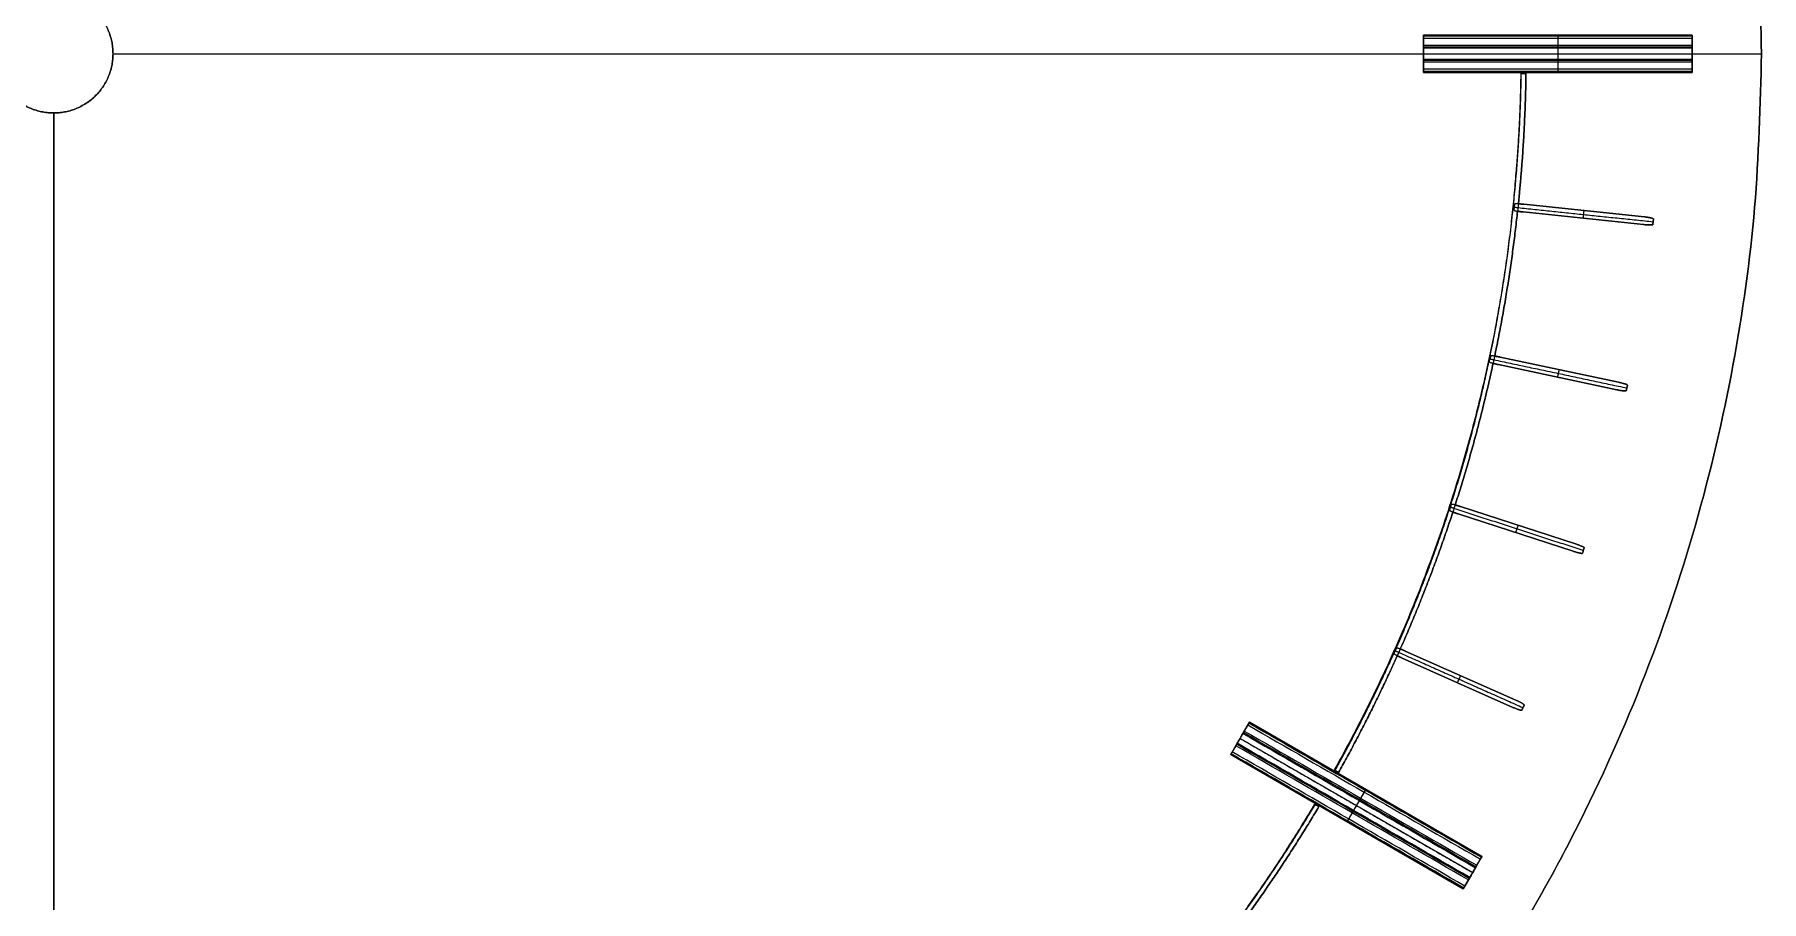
# Model space of a CAD drawing. Header units: millimetres. Extents: x -14 to 14, y 47 to 75.
# Drawn here: x -0.16 to 13.97, y 54.06 to 61.16 of the extents above; entities that cross this region are included whole.
import ezdxf

# ---------------------------------------------------------------- set-up
doc = ezdxf.new("R2010")
doc.units = ezdxf.units.MM
doc.header["$MEASUREMENT"] = 0
doc.layers.add('Default', color=7, linetype='Continuous')

msp = doc.modelspace()

# ---------------------------------------------------------------- linework, layer by layer
at = {"layer": 'Default', "color": 3}
for p, q in [((11.204, 61.153, 0.302), (11.204, 61.153, 0.216)), ((12.302, 61.153, 0.302), (12.302, 61.153, 0.216)), ((13.4, 61.153, 0.302), (13.4, 61.153, 0.216)), ((11.204, 61, 0.238), (13.4, 61, 0.238)), ((11.204, 61, 0.238), (11.204, 61, 0.216)), ((13.4, 61, 0.238), (13.4, 61, 0.216)), ((11.204, 60.847, 0.302), (11.204, 60.847, 0.216)), ((12.302, 60.847, 0.302), (12.302, 60.847, 0.216)), ((13.4, 60.847, 0.302), (13.4, 60.847, 0.216)), ((9.779, 55.53, 0.302), (9.779, 55.53, 0.216)), ((9.703, 55.398, 0.238), (11.605, 54.3, 0.238)), ((9.703, 55.398, 0.238), (9.703, 55.398, 0.216)), ((9.626, 55.266, 0.302), (9.626, 55.266, 0.216)), ((10.73, 54.981, 0.302), (10.73, 54.981, 0.216)), ((10.577, 54.717, 0.302), (10.577, 54.717, 0.216)), ((11.681, 54.432, 0.302), (11.681, 54.432, 0.216)), ((11.605, 54.3, 0.238), (11.605, 54.3, 0.216)), ((11.528, 54.168, 0.302), (11.528, 54.168, 0.216))]:
    msp.add_line(p, q, dxfattribs=at)
at = {"layer": 'Default', "color": 177}
for p, q in [((0.485, 61, 0.218), (0.485, 61, -0.008)), ((13.967, 61, -0.008), (13.967, 61, 0.218))]:
    msp.add_line(p, q, dxfattribs=at)
at = {"layer": 'Default', "color": 6}
for p, q in [((11.959, 60.003, 0.226), (11.959, 60.003, 0.216)), ((12, 60, 0.226), (12, 60, 0.216)), ((11.947, 59.768, 0.216), (11.942, 59.721, 0.216)), ((11.947, 59.768, 0.226), (11.942, 59.721, 0.226)), ((13.009, 59.665, 0.216), (12.024, 59.768, 0.216)), ((13.009, 59.665, 0.226), (12.024, 59.768, 0.226)), ((12.024, 59.768, 0.221), (13.009, 59.665, 0.221)), ((12.024, 59.768, 0.216), (12.024, 59.768, 0.226)), ((12.017, 59.705, 0.216), (13.002, 59.602, 0.216)), ((12.017, 59.705, 0.226), (13.002, 59.602, 0.226)), ((13.002, 59.602, 0.221), (12.017, 59.705, 0.221)), ((12.017, 59.705, 0.216), (12.017, 59.705, 0.226)), ((13.009, 59.665, 0.216), (13.009, 59.665, 0.226)), ((13.079, 59.602, 0.216), (13.083, 59.648, 0.216)), ((13.079, 59.602, 0.226), (13.083, 59.648, 0.226)), ((13.083, 59.648, 0.221), (13.079, 59.602, 0.221)), ((13.083, 59.648, 0.216), (13.083, 59.648, 0.226)), ((13.002, 59.602, 0.216), (13.002, 59.602, 0.226)), ((13.079, 59.602, 0.216), (13.079, 59.602, 0.226)), ((11.742, 58.498, 0.216), (11.74, 58.481, 0.216)), ((11.742, 58.498, 0.226), (11.74, 58.481, 0.226)), ((11.753, 58.526, 0.216), (11.742, 58.498, 0.216)), ((11.753, 58.526, 0.226), (11.742, 58.498, 0.226)), ((12.798, 58.312, 0.216), (11.829, 58.518, 0.216)), ((12.798, 58.312, 0.226), (11.829, 58.518, 0.226)), ((11.829, 58.518, 0.221), (12.798, 58.312, 0.221)), ((11.829, 58.518, 0.216), (11.829, 58.518, 0.226)), ((11.816, 58.456, 0.216), (12.785, 58.25, 0.216)), ((11.816, 58.456, 0.226), (12.785, 58.25, 0.226)), ((12.785, 58.25, 0.221), (11.816, 58.456, 0.221)), ((11.816, 58.456, 0.216), (11.816, 58.456, 0.226)), ((12.785, 58.25, 0.216), (12.785, 58.25, 0.226)), ((12.798, 58.312, 0.216), (12.798, 58.312, 0.226)), ((12.861, 58.243, 0.216), (12.871, 58.288, 0.216)), ((12.861, 58.243, 0.226), (12.871, 58.288, 0.226)), ((12.871, 58.288, 0.221), (12.861, 58.243, 0.221)), ((12.861, 58.243, 0.216), (12.861, 58.243, 0.226)), ((12.871, 58.288, 0.216), (12.871, 58.288, 0.226)), ((11.43, 57.311, 0.216), (11.415, 57.266, 0.216)), ((11.43, 57.311, 0.226), (11.415, 57.266, 0.226)), ((11.485, 57.235, 0.216), (12.427, 56.929, 0.216)), ((11.485, 57.235, 0.226), (12.427, 56.929, 0.226)), ((12.427, 56.929, 0.221), (11.485, 57.235, 0.221)), ((11.485, 57.235, 0.216), (11.485, 57.235, 0.226)), ((12.447, 56.989, 0.216), (11.505, 57.295, 0.216)), ((12.447, 56.989, 0.226), (11.505, 57.295, 0.226)), ((11.505, 57.295, 0.221), (12.447, 56.989, 0.221)), ((11.505, 57.295, 0.216), (11.505, 57.295, 0.226)), ((12.427, 56.929, 0.216), (12.427, 56.929, 0.226)), ((12.447, 56.989, 0.216), (12.447, 56.989, 0.226)), ((12.502, 56.913, 0.216), (12.517, 56.958, 0.216)), ((12.502, 56.913, 0.226), (12.517, 56.958, 0.226)), ((12.517, 56.958, 0.221), (12.502, 56.913, 0.221)), ((12.517, 56.958, 0.216), (12.517, 56.958, 0.226)), ((12.502, 56.913, 0.216), (12.502, 56.913, 0.226)), ((10.968, 56.11, 0.216), (10.961, 56.094, 0.216)), ((10.968, 56.11, 0.226), (10.961, 56.094, 0.226)), ((10.981, 56.136, 0.216), (10.968, 56.11, 0.216)), ((10.981, 56.136, 0.226), (10.968, 56.11, 0.226)), ((11.959, 55.71, 0.216), (11.054, 56.113, 0.216)), ((11.959, 55.71, 0.226), (11.054, 56.113, 0.226)), ((11.054, 56.113, 0.221), (11.959, 55.71, 0.221)), ((11.054, 56.113, 0.216), (11.054, 56.113, 0.226)), ((11.029, 56.055, 0.216), (11.934, 55.652, 0.216)), ((11.029, 56.055, 0.226), (11.934, 55.652, 0.226)), ((11.934, 55.652, 0.221), (11.029, 56.055, 0.221)), ((11.029, 56.055, 0.216), (11.029, 56.055, 0.226)), ((11.934, 55.652, 0.216), (11.934, 55.652, 0.226)), ((11.959, 55.71, 0.216), (11.959, 55.71, 0.226)), ((12.007, 55.629, 0.216), (12.025, 55.671, 0.216)), ((12.007, 55.629, 0.226), (12.025, 55.671, 0.226)), ((12.025, 55.671, 0.221), (12.007, 55.629, 0.221)), ((12.025, 55.671, 0.216), (12.025, 55.671, 0.226)), ((12.007, 55.629, 0.216), (12.007, 55.629, 0.226))]:
    msp.add_line(p, q, dxfattribs=at)
at = {"layer": 'Default', "color": 3}
for points in [[(11.204, 61.153), (11.204, 60.847)], [(13.4, 61.153), (11.204, 61.153)], [(11.204, 61.153), (13.4, 61.153)], [(11.204, 61.02), (11.204, 61.153)], [(11.204, 61.127), (11.204, 61.069)], [(13.4, 60.847), (13.4, 61.153)], [(13.4, 61.153), (13.4, 61.02)], [(13.4, 61.069), (13.4, 61.127)], [(11.204, 60.847), (11.204, 60.98)], [(11.204, 60.931), (11.204, 60.873)], [(13.4, 60.98), (13.4, 60.847)], [(13.4, 60.873), (13.4, 60.931)], [(11.204, 60.847), (13.4, 60.847)], [(13.4, 60.847), (11.204, 60.847)], [(9.779, 55.53), (9.626, 55.266)], [(9.712, 55.415), (9.779, 55.53)], [(9.766, 55.508), (9.737, 55.458)], [(11.681, 54.432), (9.779, 55.53)], [(9.779, 55.53), (11.681, 54.432)], [(9.626, 55.266), (9.693, 55.381)], [(9.626, 55.266), (11.528, 54.168)], [(11.528, 54.168), (9.626, 55.266)], [(9.668, 55.338), (9.639, 55.288)], [(11.528, 54.168), (11.681, 54.432)], [(11.681, 54.432), (11.615, 54.317)], [(11.639, 54.36), (11.668, 54.41)], [(11.595, 54.283), (11.528, 54.168)], [(11.541, 54.19), (11.57, 54.24)]]:
    msp.add_lwpolyline(points, dxfattribs=at)
at = {"layer": 'Default', "color": 177}
for points, knots in [([(13.967, 61, -0.008), (13.967, 75, -0.008), (0, 75, -0.008), (-13.967, 75, -0.008), (-13.967, 61, -0.008), (-13.967, 47, -0.008), (0, 47, -0.008), (13.967, 47, -0.008), (13.967, 61, -0.008)], [0, 0, 0, 21.991149, 21.991149, 43.982297, 43.982297, 65.973446, 65.973446, 87.964594, 87.964594, 87.964594]), ([(13.967, 61, 0.218), (13.967, 47, 0.218), (0, 47, 0.218), (-13.967, 47, 0.218), (-13.967, 61, 0.218), (-13.967, 75, 0.218), (0, 75, 0.218), (13.967, 75, 0.218), (13.967, 61, 0.218)], [-87.964594, -87.964594, -87.964594, -65.973446, -65.973446, -43.982297, -43.982297, -21.991149, -21.991149, 0, 0, 0]), ([(13.967, 61, 0.105), (13.967, 75, 0.105), (0, 75, 0.105), (-13.967, 75, 0.105), (-13.967, 61, 0.105), (-13.967, 47, 0.105), (0, 47, 0.105), (13.967, 47, 0.105), (13.967, 61, 0.105)], [0, 0, 0, 21.991149, 21.991149, 43.982297, 43.982297, 65.973446, 65.973446, 87.964594, 87.964594, 87.964594]), ([(0.485, 61, -0.008), (0.485, 61.485, -0.008), (0, 61.485, -0.008), (-0.485, 61.485, -0.008), (-0.485, 61, -0.008), (-0.485, 60.515, -0.008), (0, 60.515, -0.008), (0.485, 60.515, -0.008), (0.485, 61, -0.008)], [0, 0, 0, 0.761014, 0.761014, 1.522028, 1.522028, 2.283042, 2.283042, 3.044056, 3.044056, 3.044056]), ([(0.485, 61, 0.218), (0.485, 60.515, 0.218), (0, 60.515, 0.218), (-0.485, 60.515, 0.218), (-0.485, 61, 0.218), (-0.485, 61.485, 0.218), (0, 61.485, 0.218), (0.485, 61.485, 0.218), (0.485, 61, 0.218)], [-3.044056, -3.044056, -3.044056, -2.283042, -2.283042, -1.522028, -1.522028, -0.761014, -0.761014, 0, 0, 0])]:
    msp.add_rational_spline(points, [1, 0.707106781187, 1, 0.707106781187, 1, 0.707106781187, 1, 0.707106781187, 1], degree=2, knots=knots, dxfattribs=at)
at = {"layer": 'Default', "color": 3}
for points, weights in [([(11.204, 61.127, 0.322), (11.204, 61.153, 0.322), (11.204, 61.153, 0.302)], [1, 0.707106781187, 1]), ([(11.204, 61.047, 0.311), (11.204, 61.054, 0.322), (11.204, 61.069, 0.322)], [1, 0.850650808352, 1]), ([(13.4, 61.153, 0.302), (13.4, 61.153, 0.322), (13.4, 61.127, 0.322)], [1, 0.707106781187, 1]), ([(13.4, 61.069, 0.322), (13.4, 61.054, 0.322), (13.4, 61.047, 0.311)], [1, 0.850650808352, 1]), ([(11.204, 60.931, 0.322), (11.204, 60.946, 0.322), (11.204, 60.953, 0.311)], [1, 0.850650808352, 1]), ([(11.204, 60.931, 0.322), (11.204, 60.946, 0.322), (11.204, 60.953, 0.311)], [1, 0.850650808352, 1]), ([(13.4, 60.953, 0.311), (13.4, 60.946, 0.322), (13.4, 60.931, 0.322)], [1, 0.850650808352, 1]), ([(13.4, 60.931, 0.322), (13.4, 60.946, 0.322), (13.4, 60.953, 0.311)], [1, 0.850650808352, 1]), ([(11.204, 60.847, 0.302), (11.204, 60.847, 0.322), (11.204, 60.873, 0.322)], [1, 0.707106781187, 1]), ([(13.4, 60.873, 0.322), (13.4, 60.847, 0.322), (13.4, 60.847, 0.302)], [1, 0.707106781187, 1]), ([(9.766, 55.508, 0.322), (9.779, 55.53, 0.322), (9.779, 55.53, 0.302)], [1, 0.707106781187, 1]), ([(9.726, 55.439, 0.311), (9.729, 55.445, 0.322), (9.737, 55.458, 0.322)], [1, 0.850650808352, 1]), ([(9.626, 55.266, 0.302), (9.626, 55.266, 0.322), (9.639, 55.288, 0.322)], [1, 0.707106781187, 1]), ([(9.668, 55.338, 0.322), (9.676, 55.352, 0.322), (9.679, 55.358, 0.311)], [1, 0.850650808352, 1]), ([(9.668, 55.338, 0.322), (9.676, 55.352, 0.322), (9.679, 55.358, 0.311)], [1, 0.850650808352, 1]), ([(11.681, 54.432, 0.302), (11.681, 54.432, 0.322), (11.668, 54.41, 0.322)], [1, 0.707106781187, 1]), ([(11.581, 54.26, 0.311), (11.578, 54.254, 0.322), (11.57, 54.24, 0.322)], [1, 0.850650808352, 1]), ([(11.57, 54.24, 0.322), (11.578, 54.254, 0.322), (11.581, 54.26, 0.311)], [1, 0.850650808352, 1]), ([(11.639, 54.36, 0.322), (11.631, 54.346, 0.322), (11.628, 54.34, 0.311)], [1, 0.850650808352, 1]), ([(11.541, 54.19, 0.322), (11.528, 54.168, 0.322), (11.528, 54.168, 0.302)], [1, 0.707106781187, 1])]:
    msp.add_rational_spline(points, weights, degree=2, dxfattribs=at)
for points, degree in [([(11.204, 61.153, 0.302), (11.936, 61.153, 0.302), (12.668, 61.153, 0.302), (13.4, 61.153, 0.302)], 3), ([(11.204, 61.145, 0.316), (11.936, 61.145, 0.316), (12.668, 61.145, 0.316), (13.4, 61.145, 0.316)], 3), ([(11.204, 61.127, 0.322), (11.936, 61.127, 0.322), (12.668, 61.127, 0.322), (13.4, 61.127, 0.322)], 3), ([(11.204, 61.069, 0.322), (11.936, 61.069, 0.322), (12.668, 61.069, 0.322), (13.4, 61.069, 0.322)], 3), ([(11.204, 61.056, 0.319), (11.936, 61.056, 0.319), (12.668, 61.056, 0.319), (13.4, 61.056, 0.319)], 3), ([(11.204, 61, 0.238), (11.204, 61.016, 0.262), (11.204, 61.031, 0.287), (11.204, 61.047, 0.311)], 3), ([(11.204, 61.047, 0.311), (11.936, 61.047, 0.311), (12.668, 61.047, 0.311), (13.4, 61.047, 0.311)], 3), ([(12.302, 61.153, 0.216), (12.302, 61, 0.216), (12.302, 60.847, 0.216)], 2), ([(12.302, 61.127, 0.322), (12.302, 61.098, 0.322), (12.302, 61.069, 0.322)], 2), ([(13.4, 61.047, 0.311), (13.4, 61.031, 0.287), (13.4, 61.016, 0.262), (13.4, 61, 0.238)], 3), ([(11.204, 60.953, 0.311), (11.204, 60.969, 0.287), (11.204, 60.984, 0.262), (11.204, 61, 0.238)], 3), ([(11.204, 61, 0.216), (12.302, 61, 0.216), (13.4, 61, 0.216)], 2), ([(13.4, 60.953, 0.311), (12.668, 60.953, 0.311), (11.936, 60.953, 0.311), (11.204, 60.953, 0.311)], 3), ([(13.4, 60.944, 0.319), (12.668, 60.944, 0.319), (11.936, 60.944, 0.319), (11.204, 60.944, 0.319)], 3), ([(13.4, 60.931, 0.322), (12.668, 60.931, 0.322), (11.936, 60.931, 0.322), (11.204, 60.931, 0.322)], 3), ([(12.302, 60.931, 0.322), (12.302, 60.902, 0.322), (12.302, 60.873, 0.322)], 2), ([(13.4, 61, 0.238), (13.4, 60.984, 0.262), (13.4, 60.969, 0.287), (13.4, 60.953, 0.311)], 3), ([(13.4, 60.873, 0.322), (12.668, 60.873, 0.322), (11.936, 60.873, 0.322), (11.204, 60.873, 0.322)], 3), ([(13.4, 60.855, 0.316), (12.668, 60.855, 0.316), (11.936, 60.855, 0.316), (11.204, 60.855, 0.316)], 3), ([(13.4, 60.847, 0.302), (12.668, 60.847, 0.302), (11.936, 60.847, 0.302), (11.204, 60.847, 0.302)], 3), ([(9.766, 55.508, 0.322), (10.4, 55.142, 0.322), (11.034, 54.776, 0.322), (11.668, 54.41, 0.322)], 3), ([(9.775, 55.524, 0.316), (10.409, 55.158, 0.316), (11.043, 54.792, 0.316), (11.677, 54.426, 0.316)], 3), ([(9.779, 55.53, 0.302), (10.413, 55.164, 0.302), (11.047, 54.798, 0.302), (11.681, 54.432, 0.302)], 3), ([(9.679, 55.358, 0.311), (9.687, 55.371, 0.287), (9.695, 55.385, 0.262), (9.703, 55.398, 0.238)], 3), ([(9.703, 55.398, 0.238), (9.71, 55.412, 0.262), (9.718, 55.425, 0.287), (9.726, 55.439, 0.311)], 3), ([(9.703, 55.398, 0.216), (10.654, 54.849, 0.216), (11.605, 54.3, 0.216)], 2), ([(9.726, 55.439, 0.311), (10.36, 55.072, 0.311), (10.994, 54.706, 0.311), (11.628, 54.34, 0.311)], 3), ([(9.73, 55.447, 0.319), (10.364, 55.081, 0.319), (10.999, 54.715, 0.319), (11.633, 54.348, 0.319)], 3), ([(9.737, 55.458, 0.322), (10.371, 55.092, 0.322), (11.005, 54.726, 0.322), (11.639, 54.36, 0.322)], 3), ([(11.528, 54.168, 0.302), (10.894, 54.534, 0.302), (10.26, 54.9, 0.302), (9.626, 55.266, 0.302)], 3), ([(11.532, 54.174, 0.316), (10.898, 54.54, 0.316), (10.264, 54.906, 0.316), (9.63, 55.272, 0.316)], 3), ([(11.541, 54.19, 0.322), (10.907, 54.556, 0.322), (10.273, 54.922, 0.322), (9.639, 55.288, 0.322)], 3), ([(11.57, 54.24, 0.322), (10.936, 54.606, 0.322), (10.302, 54.972, 0.322), (9.668, 55.338, 0.322)], 3), ([(11.577, 54.252, 0.319), (10.943, 54.618, 0.319), (10.309, 54.984, 0.319), (9.675, 55.35, 0.319)], 3), ([(11.581, 54.26, 0.311), (10.947, 54.626, 0.311), (10.313, 54.992, 0.311), (9.679, 55.358, 0.311)], 3), ([(10.73, 54.981, 0.216), (10.654, 54.849, 0.216), (10.577, 54.717, 0.216)], 2), ([(10.717, 54.959, 0.322), (10.703, 54.934, 0.322), (10.688, 54.909, 0.322)], 2), ([(10.619, 54.789, 0.322), (10.604, 54.764, 0.322), (10.59, 54.739, 0.322)], 2), ([(11.605, 54.3, 0.238), (11.597, 54.287, 0.262), (11.589, 54.273, 0.287), (11.581, 54.26, 0.311)], 3), ([(11.628, 54.34, 0.311), (11.62, 54.327, 0.287), (11.612, 54.314, 0.262), (11.605, 54.3, 0.238)], 3)]:
    msp.add_open_spline(points, degree=degree, dxfattribs=at)
at = {"layer": 'Default', "color": 177}
for points in [[(0.485, 61, -0.008), (7.226, 61, -0.008), (13.967, 61, -0.008)], [(0.485, 61, 0.218), (7.226, 61, 0.218), (13.967, 61, 0.218)], [(0, 60.515, -0.008), (0, 53.758, -0.008), (0, 47, -0.008)], [(0, 47, 0.218), (0, 53.758, 0.218), (0, 60.515, 0.218)], [(0, 60.515, 0.218), (0, 60.515, 0.105), (0, 60.515, -0.008)]]:
    msp.add_open_spline(points, degree=2, dxfattribs=at)
at = {"layer": 'Default', "color": 6}
for points, weights in [([(11.959, 60.003, 0.226), (11.995, 60.42, 0.226), (12.001, 60.839, 0.226)], [1, 0.98577140196, 0.972925239491]), ([(11.959, 60.003, 0.216), (11.995, 60.42, 0.216), (12.001, 60.839, 0.216)], [1, 0.98577140196, 0.972925239492]), ([(12, 60.839, 0.221), (11.994, 60.42, 0.221), (11.959, 60.003, 0.221)], [0.972912100667, 0.985764125382, 1]), ([(12.041, 60.839, 0.226), (12.035, 60.419, 0.226), (12, 60, 0.226)], [0.972895697637, 0.985755040452, 1]), ([(12.041, 60.839, 0.216), (12.035, 60.419, 0.216), (12, 60, 0.216)], [0.972895697637, 0.985755040452, 1]), ([(12, 60, 0.221), (12.035, 60.419, 0.221), (12.041, 60.839, 0.221)], [1, 0.985755040452, 0.972895697637]), ([(11.959, 60.003, 0.221), (11.743, 57.41, 0.221), (10.473, 55.14, 0.221)], [1, 0.917593310912, 0.881557530881]), ([(11.742, 58.498, 0.226), (11.899, 59.244, 0.226), (11.959, 60.003, 0.226)], [0.953256083147, 0.974388490102, 1]), ([(11.742, 58.498, 0.216), (11.899, 59.244, 0.216), (11.959, 60.003, 0.216)], [0.953256083822, 0.974388490511, 1]), ([(12, 60, 0.226), (11.99, 59.886, 0.226), (11.979, 59.771, 0.226)], [1, 0.996064466061, 0.99223469372]), ([(12, 60, 0.216), (11.99, 59.886, 0.216), (11.979, 59.771, 0.216)], [1, 0.996064466063, 0.992234693724]), ([(11.979, 59.771, 0.221), (11.99, 59.886, 0.221), (12, 60, 0.221)], [0.992234693724, 0.996064466063, 1]), ([(11.979, 59.771, 0.216), (11.947, 59.772, 0.216), (11.947, 59.768, 0.216)], [0.858741441198, 0.825989420988, 1]), ([(11.979, 59.771, 0.226), (11.947, 59.772, 0.226), (11.947, 59.768, 0.226)], [0.858741441188, 0.825989421013, 1]), ([(11.979, 59.771, 0.216), (11.976, 59.741, 0.216), (11.972, 59.711, 0.216)], [0.992234682856, 0.991235186144, 0.990242892953]), ([(11.979, 59.771, 0.226), (11.976, 59.741, 0.226), (11.972, 59.711, 0.226)], [0.992234682856, 0.991235186144, 0.990242892953]), ([(12.024, 59.768, 0.216), (11.999, 59.771, 0.216), (11.979, 59.771, 0.216)], [1, 0.881117360199, 0.858741441198]), ([(12.024, 59.768, 0.226), (11.999, 59.771, 0.226), (11.979, 59.771, 0.226)], [1, 0.881117360174, 0.858741441188]), ([(11.979, 59.771, 0.221), (11.999, 59.771, 0.221), (12.024, 59.768, 0.221)], [0.858741441197, 0.881117360196, 1]), ([(11.972, 59.711, 0.226), (11.908, 59.114, 0.226), (11.785, 58.526, 0.226)], [0.990242882181, 0.970856150573, 0.954219047763]), ([(11.972, 59.711, 0.216), (11.908, 59.114, 0.216), (11.785, 58.526, 0.216)], [0.990242882184, 0.970856150575, 0.954219047764]), ([(11.785, 58.526, 0.221), (11.908, 59.114, 0.221), (11.972, 59.711, 0.221)], [0.954215926477, 0.970854331988, 0.990242882184]), ([(11.942, 59.721, 0.216), (11.942, 59.717, 0.216), (11.972, 59.711, 0.216)], [1, 0.825989420986, 0.858741441198]), ([(11.942, 59.721, 0.226), (11.942, 59.717, 0.226), (11.972, 59.711, 0.226)], [1, 0.82598942096, 0.858741441208]), ([(11.972, 59.711, 0.216), (11.992, 59.708, 0.216), (12.017, 59.705, 0.216)], [0.858741441198, 0.8811173602, 1]), ([(11.972, 59.711, 0.226), (11.992, 59.708, 0.226), (12.017, 59.705, 0.226)], [0.858741441208, 0.881117360227, 1]), ([(12.017, 59.705, 0.221), (11.992, 59.708, 0.221), (11.972, 59.711, 0.221)], [1, 0.881117360203, 0.858741441199]), ([(13.083, 59.648, 0.216), (13.084, 59.657, 0.216), (13.009, 59.665, 0.216)], [1, 0.707106781187, 1]), ([(13.083, 59.648, 0.226), (13.084, 59.657, 0.226), (13.009, 59.665, 0.226)], [1, 0.707106781187, 1]), ([(13.009, 59.665, 0.221), (13.084, 59.657, 0.221), (13.083, 59.648, 0.221)], [1, 0.707106781187, 1]), ([(13.002, 59.602, 0.216), (13.078, 59.594, 0.216), (13.079, 59.602, 0.216)], [1, 0.707106781187, 1]), ([(13.002, 59.602, 0.226), (13.078, 59.594, 0.226), (13.079, 59.602, 0.226)], [1, 0.707106781187, 1]), ([(13.079, 59.602, 0.221), (13.078, 59.594, 0.221), (13.002, 59.602, 0.221)], [1, 0.707106781187, 1]), ([(10.968, 56.11, 0.226), (11.481, 57.263, 0.226), (11.742, 58.498, 0.226)], [0.898102041788, 0.920198874114, 0.953256083147]), ([(10.968, 56.11, 0.216), (11.481, 57.263, 0.216), (11.742, 58.498, 0.216)], [0.898102042148, 0.920198874609, 0.953256083822]), ([(11.74, 58.481, 0.216), (11.739, 58.477, 0.216), (11.772, 58.467, 0.216)], [1, 0.825989420987, 0.858741441198]), ([(11.74, 58.481, 0.226), (11.739, 58.477, 0.226), (11.772, 58.467, 0.226)], [1, 0.825989420975, 0.858741441202]), ([(11.785, 58.526, 0.216), (11.754, 58.53, 0.216), (11.753, 58.526, 0.216)], [0.858741441198, 0.825989420987, 1]), ([(11.785, 58.526, 0.226), (11.754, 58.53, 0.226), (11.753, 58.526, 0.226)], [0.858741441195, 0.825989420995, 1]), ([(11.785, 58.526, 0.216), (11.778, 58.496, 0.216), (11.772, 58.467, 0.216)], [0.954219047764, 0.953399986767, 0.952587590018]), ([(11.785, 58.526, 0.226), (11.778, 58.496, 0.226), (11.772, 58.467, 0.226)], [0.954219047764, 0.953399986766, 0.952587590017]), ([(11.829, 58.518, 0.216), (11.805, 58.523, 0.216), (11.785, 58.526, 0.216)], [1, 0.881117360199, 0.858741441198]), ([(11.829, 58.518, 0.226), (11.805, 58.523, 0.226), (11.785, 58.526, 0.226)], [1, 0.881117360192, 0.858741441195]), ([(11.785, 58.526, 0.221), (11.805, 58.523, 0.221), (11.829, 58.518, 0.221)], [0.859128757467, 0.882127742289, 1]), ([(11.772, 58.467, 0.226), (11.646, 57.88, 0.226), (11.462, 57.308, 0.226)], [0.952587590016, 0.936666970939, 0.923305731482]), ([(11.772, 58.467, 0.216), (11.646, 57.88, 0.216), (11.462, 57.308, 0.216)], [0.952587590018, 0.93666697094, 0.923305731483]), ([(11.462, 57.308, 0.221), (11.646, 57.88, 0.221), (11.772, 58.467, 0.221)], [0.923305731483, 0.936666390408, 0.952586206556]), ([(11.772, 58.467, 0.216), (11.791, 58.461, 0.216), (11.816, 58.456, 0.216)], [0.858741441198, 0.8811173602, 1]), ([(11.772, 58.467, 0.226), (11.791, 58.461, 0.226), (11.816, 58.456, 0.226)], [0.858741441202, 0.881117360212, 1]), ([(11.816, 58.456, 0.221), (11.792, 58.461, 0.221), (11.772, 58.467, 0.221)], [1, 0.881469398962, 0.85887480791]), ([(12.785, 58.25, 0.216), (12.859, 58.234, 0.216), (12.861, 58.243, 0.216)], [1, 0.707106781187, 1]), ([(12.785, 58.25, 0.226), (12.859, 58.234, 0.226), (12.861, 58.243, 0.226)], [1, 0.707106781187, 1]), ([(12.861, 58.243, 0.221), (12.859, 58.234, 0.221), (12.785, 58.25, 0.221)], [1, 0.707106781187, 1]), ([(12.871, 58.288, 0.216), (12.872, 58.296, 0.216), (12.798, 58.312, 0.216)], [1, 0.707106781187, 1]), ([(12.871, 58.288, 0.226), (12.872, 58.296, 0.226), (12.798, 58.312, 0.226)], [1, 0.707106781187, 1]), ([(12.798, 58.312, 0.221), (12.872, 58.296, 0.221), (12.871, 58.288, 0.221)], [1, 0.707106781187, 1]), ([(11.443, 57.25, 0.226), (11.256, 56.679, 0.226), (11.013, 56.13, 0.226)], [0.921992364857, 0.909146371203, 0.898711570218]), ([(11.443, 57.25, 0.216), (11.256, 56.679, 0.216), (11.013, 56.13, 0.216)], [0.921992364857, 0.909146371204, 0.898711570218]), ([(11.013, 56.13, 0.221), (11.256, 56.679, 0.221), (11.443, 57.25, 0.221)], [0.898708806401, 0.909144669948, 0.921992364857]), ([(11.415, 57.266, 0.216), (11.414, 57.262, 0.216), (11.443, 57.25, 0.216)], [1, 0.825989420987, 0.858741441198]), ([(11.415, 57.266, 0.226), (11.414, 57.262, 0.226), (11.443, 57.25, 0.226)], [1, 0.825989420943, 0.858741441214]), ([(11.462, 57.308, 0.216), (11.431, 57.315, 0.216), (11.43, 57.311, 0.216)], [0.858741441198, 0.825989420987, 1]), ([(11.462, 57.308, 0.226), (11.431, 57.315, 0.226), (11.43, 57.311, 0.226)], [0.858741441197, 0.825989420989, 1]), ([(11.443, 57.25, 0.216), (11.461, 57.243, 0.216), (11.485, 57.235, 0.216)], [0.858741441198, 0.8811173602, 1]), ([(11.443, 57.25, 0.226), (11.461, 57.243, 0.226), (11.485, 57.235, 0.226)], [0.858741441214, 0.881117360244, 1]), ([(11.485, 57.235, 0.221), (11.461, 57.243, 0.221), (11.443, 57.25, 0.221)], [1, 0.881117360205, 0.8587414412]), ([(11.505, 57.295, 0.216), (11.481, 57.303, 0.216), (11.462, 57.308, 0.216)], [1, 0.8811173602, 0.858741441198]), ([(11.505, 57.295, 0.226), (11.481, 57.303, 0.226), (11.462, 57.308, 0.226)], [1, 0.881117360198, 0.858741441197]), ([(11.462, 57.308, 0.221), (11.481, 57.303, 0.221), (11.505, 57.295, 0.221)], [0.858741441198, 0.881117360199, 1]), ([(12.427, 56.929, 0.216), (12.5, 56.905, 0.216), (12.502, 56.913, 0.216)], [1, 0.707106781187, 1]), ([(12.427, 56.929, 0.226), (12.5, 56.905, 0.226), (12.502, 56.913, 0.226)], [1, 0.707106781187, 1]), ([(12.502, 56.913, 0.221), (12.5, 56.905, 0.221), (12.427, 56.929, 0.221)], [1, 0.707106781187, 1]), ([(12.517, 56.958, 0.216), (12.519, 56.966, 0.216), (12.447, 56.989, 0.216)], [1, 0.707106781187, 1]), ([(12.517, 56.958, 0.226), (12.519, 56.966, 0.226), (12.447, 56.989, 0.226)], [1, 0.707106781187, 1]), ([(12.447, 56.989, 0.221), (12.519, 56.966, 0.221), (12.517, 56.958, 0.221)], [1, 0.707106781187, 1]), ([(10.479, 55.136, 0.226), (10.745, 55.612, 0.226), (10.968, 56.11, 0.226)], [0.881569909204, 0.888881822702, 0.898102041788]), ([(10.479, 55.136, 0.216), (10.745, 55.612, 0.216), (10.968, 56.11, 0.216)], [0.881569909205, 0.888881822846, 0.898102042148]), ([(10.988, 56.075, 0.226), (10.769, 55.586, 0.226), (10.508, 55.119, 0.226)], [0.897683845396, 0.88870349032, 0.881550598334]), ([(10.988, 56.075, 0.216), (10.769, 55.586, 0.216), (10.508, 55.119, 0.216)], [0.897683845396, 0.88870349032, 0.881550598335]), ([(10.508, 55.119, 0.221), (10.769, 55.586, 0.221), (10.988, 56.075, 0.221)], [0.881550598335, 0.888703116381, 0.897682906449]), ([(10.961, 56.094, 0.216), (10.96, 56.09, 0.216), (10.988, 56.075, 0.216)], [1, 0.825989420987, 0.858741441198]), ([(10.961, 56.094, 0.226), (10.96, 56.09, 0.226), (10.988, 56.075, 0.226)], [1, 0.825989420968, 0.858741441205]), ([(11.013, 56.13, 0.216), (10.983, 56.14, 0.216), (10.981, 56.136, 0.216)], [0.858741441198, 0.825989420987, 1]), ([(11.013, 56.13, 0.226), (10.983, 56.14, 0.226), (10.981, 56.136, 0.226)], [0.858741441204, 0.825989420971, 1]), ([(10.988, 56.075, 0.216), (11.006, 56.065, 0.216), (11.029, 56.055, 0.216)], [0.858741441198, 0.8811173602, 1]), ([(10.988, 56.075, 0.226), (11.006, 56.065, 0.226), (11.029, 56.055, 0.226)], [0.858741441205, 0.881117360219, 1]), ([(11.029, 56.055, 0.221), (11.006, 56.065, 0.221), (10.988, 56.075, 0.221)], [1, 0.881630019067, 0.858936219664]), ([(11.054, 56.113, 0.216), (11.032, 56.123, 0.216), (11.013, 56.13, 0.216)], [1, 0.8811173602, 0.858741441198]), ([(11.054, 56.113, 0.226), (11.032, 56.123, 0.226), (11.013, 56.13, 0.226)], [1, 0.881117360216, 0.858741441204]), ([(11.013, 56.13, 0.221), (11.032, 56.123, 0.221), (11.054, 56.113, 0.221)], [0.85858648969, 0.880702613371, 1]), ([(11.934, 55.652, 0.216), (12.003, 55.621, 0.216), (12.007, 55.629, 0.216)], [1, 0.707106781187, 1]), ([(11.934, 55.652, 0.226), (12.003, 55.621, 0.226), (12.007, 55.629, 0.226)], [1, 0.707106781187, 1]), ([(12.007, 55.629, 0.221), (12.003, 55.621, 0.221), (11.934, 55.652, 0.221)], [1, 0.707106781187, 1]), ([(12.025, 55.671, 0.216), (12.029, 55.679, 0.216), (11.959, 55.71, 0.216)], [1, 0.707106781187, 1]), ([(12.025, 55.671, 0.226), (12.029, 55.679, 0.226), (11.959, 55.71, 0.226)], [1, 0.707106781187, 1]), ([(11.959, 55.71, 0.221), (12.029, 55.679, 0.221), (12.025, 55.671, 0.221)], [1, 0.707106781187, 1]), ([(10.312, 54.86, 0.221), (8.755, 52.245, 0.221), (6.14, 50.688, 0.221)], [0.87743972677, 0.841730824826, 0.859404981239]), ([(8.921, 52.966, 0.226), (9.712, 53.843, 0.226), (10.317, 54.857, 0.226)], [0.857486211906, 0.863248383785, 0.877452999935]), ([(8.921, 52.966, 0.216), (9.712, 53.843, 0.216), (10.317, 54.857, 0.216)], [0.857486211955, 0.863248383845, 0.877452999936]), ([(10.347, 54.84, 0.226), (10.073, 54.38, 0.226), (9.76, 53.947, 0.226)], [0.877446111325, 0.870970161112, 0.866249470655]), ([(10.347, 54.84, 0.216), (10.073, 54.38, 0.216), (9.76, 53.947, 0.216)], [0.877446111325, 0.870970161112, 0.866249470655]), ([(9.76, 53.947, 0.221), (10.073, 54.38, 0.221), (10.347, 54.84, 0.221)], [0.866249470655, 0.870970161112, 0.877446111325])]:
    msp.add_rational_spline(points, weights, degree=2, dxfattribs=at)
for points, degree in [([(12.001, 60.839, 0.216), (12, 60.839, 0.219), (12, 60.839, 0.222), (12.001, 60.839, 0.226)], 3), ([(12.001, 60.839, 0.226), (12.014, 60.839, 0.226), (12.027, 60.839, 0.226), (12.041, 60.839, 0.226)], 3), ([(12.001, 60.839, 0.216), (12.014, 60.839, 0.216), (12.027, 60.839, 0.216), (12.041, 60.839, 0.216)], 3), ([(12.041, 60.839, 0.226), (12.041, 60.839, 0.222), (12.041, 60.839, 0.219), (12.041, 60.839, 0.216)], 3), ([(11.944, 59.745, 0.216), (11.96, 59.743, 0.216), (11.976, 59.741, 0.216)], 2), ([(11.944, 59.745, 0.226), (11.96, 59.743, 0.226), (11.976, 59.741, 0.226)], 2), ([(11.979, 59.771, 0.216), (11.979, 59.771, 0.219), (11.979, 59.771, 0.222), (11.979, 59.771, 0.226)], 3), ([(11.972, 59.711, 0.226), (11.972, 59.711, 0.222), (11.972, 59.711, 0.219), (11.972, 59.711, 0.216)], 3), ([(11.976, 59.741, 0.216), (12.528, 59.683, 0.216), (13.081, 59.625, 0.216)], 2), ([(11.976, 59.741, 0.226), (12.528, 59.683, 0.226), (13.081, 59.625, 0.226)], 2), ([(12.509, 59.653, 0.216), (12.513, 59.685, 0.216), (12.516, 59.716, 0.216)], 2), ([(12.509, 59.653, 0.226), (12.513, 59.685, 0.226), (12.516, 59.716, 0.226)], 2), ([(11.748, 58.503, 0.216), (11.763, 58.5, 0.216), (11.778, 58.496, 0.216)], 2), ([(11.748, 58.503, 0.226), (11.763, 58.5, 0.226), (11.778, 58.496, 0.226)], 2), ([(11.778, 58.496, 0.216), (12.322, 58.381, 0.216), (12.866, 58.265, 0.216)], 2), ([(11.778, 58.496, 0.226), (12.322, 58.381, 0.226), (12.866, 58.265, 0.226)], 2), ([(11.785, 58.526, 0.216), (11.785, 58.526, 0.219), (11.785, 58.526, 0.222), (11.785, 58.526, 0.226)], 3), ([(11.772, 58.467, 0.226), (11.772, 58.467, 0.222), (11.772, 58.467, 0.219), (11.772, 58.467, 0.216)], 3), ([(12.3, 58.353, 0.216), (12.307, 58.384, 0.216), (12.313, 58.415, 0.216)], 2), ([(12.3, 58.353, 0.226), (12.307, 58.384, 0.226), (12.313, 58.415, 0.226)], 2), ([(11.452, 57.279, 0.216), (11.437, 57.284, 0.216), (11.422, 57.289, 0.216)], 2), ([(11.452, 57.279, 0.226), (11.437, 57.284, 0.226), (11.422, 57.289, 0.226)], 2), ([(11.462, 57.308, 0.216), (11.455, 57.288, 0.216), (11.449, 57.269, 0.216), (11.443, 57.25, 0.216)], 3), ([(11.462, 57.308, 0.226), (11.455, 57.288, 0.226), (11.449, 57.269, 0.226), (11.443, 57.25, 0.226)], 3), ([(11.443, 57.25, 0.226), (11.443, 57.25, 0.222), (11.443, 57.25, 0.219), (11.443, 57.25, 0.216)], 3), ([(12.509, 56.935, 0.216), (11.981, 57.107, 0.216), (11.452, 57.279, 0.216)], 2), ([(12.509, 56.935, 0.226), (11.981, 57.107, 0.226), (11.452, 57.279, 0.226)], 2), ([(11.462, 57.308, 0.216), (11.462, 57.308, 0.219), (11.462, 57.308, 0.222), (11.462, 57.308, 0.226)], 3), ([(11.976, 57.142, 0.216), (11.966, 57.112, 0.216), (11.956, 57.082, 0.216)], 2), ([(11.976, 57.142, 0.226), (11.966, 57.112, 0.226), (11.956, 57.082, 0.226)], 2), ([(10.972, 56.115, 0.216), (10.986, 56.109, 0.216), (11.001, 56.102, 0.216)], 2), ([(10.972, 56.115, 0.226), (10.986, 56.109, 0.226), (11.001, 56.102, 0.226)], 2), ([(11.013, 56.13, 0.216), (11.005, 56.111, 0.216), (10.996, 56.093, 0.216), (10.988, 56.075, 0.216)], 3), ([(11.013, 56.13, 0.226), (11.005, 56.111, 0.226), (10.996, 56.093, 0.226), (10.988, 56.075, 0.226)], 3), ([(10.988, 56.075, 0.226), (10.988, 56.075, 0.222), (10.988, 56.075, 0.219), (10.988, 56.075, 0.216)], 3), ([(11.001, 56.102, 0.216), (11.508, 55.876, 0.216), (12.016, 55.65, 0.216)], 2), ([(11.001, 56.102, 0.226), (11.508, 55.876, 0.226), (12.016, 55.65, 0.226)], 2), ([(11.013, 56.13, 0.216), (11.013, 56.13, 0.219), (11.012, 56.13, 0.222), (11.013, 56.13, 0.226)], 3), ([(11.481, 55.854, 0.216), (11.494, 55.883, 0.216), (11.507, 55.912, 0.216)], 2), ([(11.481, 55.854, 0.226), (11.494, 55.883, 0.226), (11.507, 55.912, 0.226)], 2), ([(10.479, 55.136, 0.226), (10.473, 55.14, 0.222), (10.473, 55.14, 0.219), (10.479, 55.136, 0.216)], 3), ([(10.508, 55.119, 0.226), (10.498, 55.125, 0.226), (10.489, 55.131, 0.226), (10.479, 55.136, 0.226)], 3), ([(10.508, 55.119, 0.216), (10.498, 55.125, 0.216), (10.489, 55.131, 0.216), (10.479, 55.136, 0.216)], 3), ([(10.508, 55.119, 0.216), (10.508, 55.119, 0.219), (10.508, 55.119, 0.222), (10.508, 55.119, 0.226)], 3), ([(10.317, 54.857, 0.216), (10.312, 54.86, 0.219), (10.312, 54.86, 0.222), (10.317, 54.857, 0.226)], 3), ([(10.317, 54.857, 0.226), (10.327, 54.851, 0.226), (10.337, 54.846, 0.226), (10.347, 54.84, 0.226)], 3), ([(10.317, 54.857, 0.216), (10.327, 54.851, 0.216), (10.337, 54.846, 0.216), (10.347, 54.84, 0.216)], 3), ([(10.347, 54.84, 0.226), (10.347, 54.84, 0.222), (10.347, 54.84, 0.219), (10.347, 54.84, 0.216)], 3)]:
    msp.add_open_spline(points, degree=degree, dxfattribs=at)

doc.saveas('drawing.dxf')
